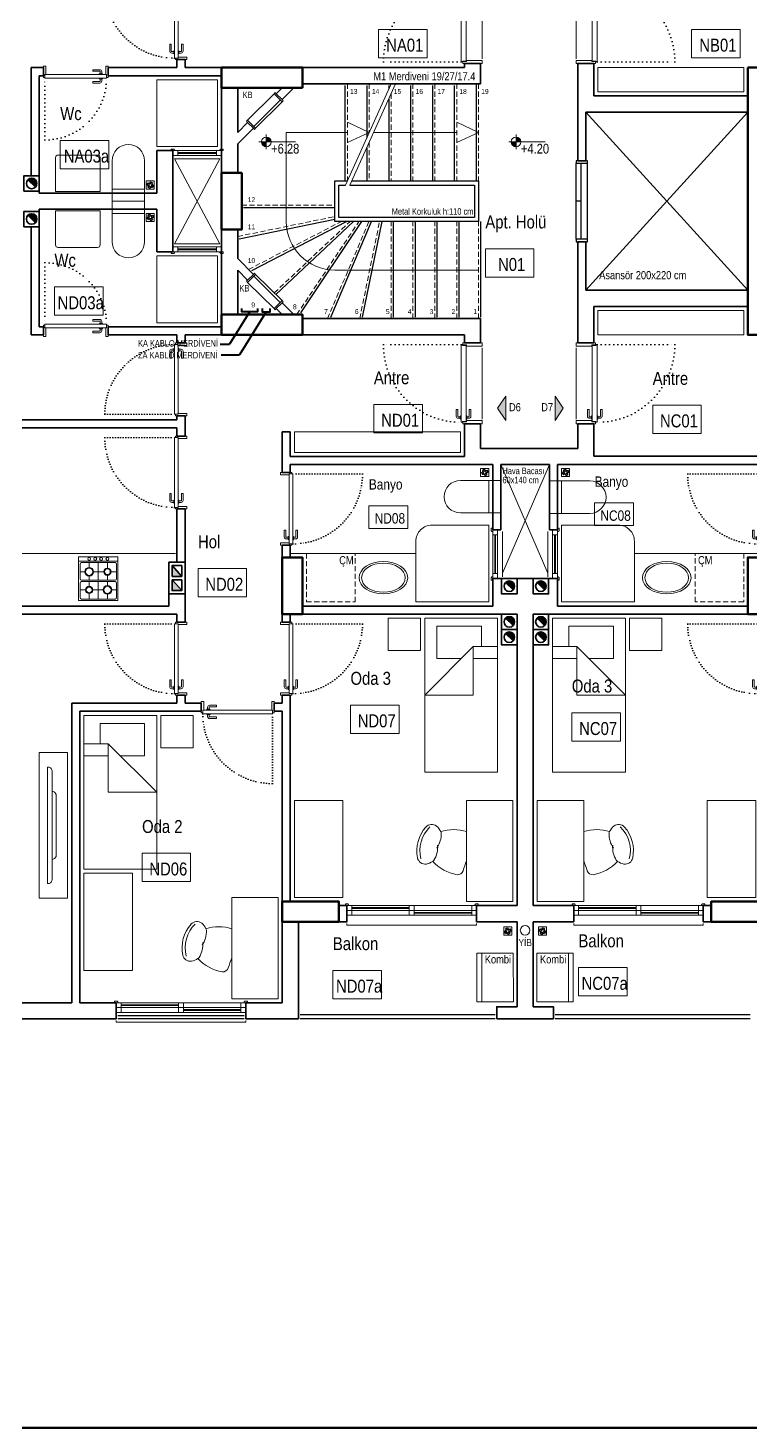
# Model space of a CAD drawing. Header units: millimetres. Extents: x 1852829 to 1882754, y -270850 to -231658.
# Drawn here: x 1861549 to 1862442, y -244493 to -242764 of the extents above; entities that cross this region are included whole.
import ezdxf
from ezdxf.enums import TextEntityAlignment as Align

# ---------------------------------------------------------------- set-up
doc = ezdxf.new("R2010")
doc.units = ezdxf.units.MM
for name, pattern in [('DOT', [0.25, 0, -0.25]), ('izdüşüm arka', [3.175, 0, -3.175]), ('izdüşüm ön', [9.525, 6.35, -3.175])]:
    doc.linetypes.add(name, pattern=pattern)
for name, color, linetype, lineweight in [('a_ba', 6, 'Continuous', 50), ('a_doğrama', 251, 'Continuous', 20), ('a_duvar', 251, 'Continuous', 35), ('a_görünüş', 32, 'Continuous', 25), ('a_görünüş_ince', 8, 'Continuous', 20), ('a_izdüşüm_arka', 251, 'izdüşüm arka', 30), ('a_izdüşüm_ön', 6, 'izdüşüm ön', 9), ('a_not_kot', 251, 'Continuous', 13), ('a_not_mahal', 253, 'Continuous', 5), ('a_not_misc', 144, 'Continuous', 5), ('a_not_text', 7, 'Continuous', 13), ('a_tefriş', 8, 'Continuous', 20), ('a_çerçeve_line', 7, 'Continuous', 50), ('m_yib', 65, 'Continuous', 20), ('Tava Kuvvetli', 2, 'Continuous', 40), ('Tava Zayıf', 3, 'Continuous', 40), ('Yazı', 4, 'Continuous', 40)]:
    doc.layers.add(name, color=color, linetype=linetype, lineweight=lineweight)
doc.layers.add('a_basılmayacak', color=251, linetype='Continuous', lineweight=5, plot=False)
doc.styles.get("Standard").update_dxf_attribs({"font": 'ARIALN.TTF'})

# ---------------------------------------------------------------- blocks, each defined once
blk = doc.blocks.new('sembol_kot')
at = {"layer": 'a_not_kot'}
for points in [[(0, 10), (0, 0), (10, 0, 0.414214)], [(0, 0), (-10, 0, 0.414214), (0, -10)]]:
    blk.add_hatch(color=256, dxfattribs=at).paths.add_polyline_path(points)
for p, q in [((0, 15), (0, -15)), ((-15, 0), (60, 0))]:
    blk.add_line(p, q, dxfattribs=at)
blk.add_circle((0, 0), 10, dxfattribs=at)
blk = doc.blocks.new('kombi')
at = {"layer": 'a_tefriş', "lineweight": 20}
for p, q in [((-4.8, 60), (40.2, 60)), ((-4.7, 0), (-4.8, 60)), ((1.3, 0), (1.2, 60)), ((40.2, 60), (40.3, 0)), ((69.2, 60), (69.2, 0)), ((114.2, 60), (69.2, 60)), ((108.2, 0), (108.2, 60)), ((114.2, 0), (114.2, 60)), ((40.3, 0), (-4.7, 0)), ((69.2, 0), (114.2, 0))]:
    blk.add_line(p, q, dxfattribs=at)
at = {"layer": 'a_not_mahal'}
for p in [(5, 47.3), (73.2, 47.3)]:
    blk.add_text('Kombi', height=10, dxfattribs=at).set_placement(p)
blk = doc.blocks.new('K1')
at = {"layer": 'a_doğrama', "color": 251}
for points in [[(-17.5, -2.5), (-22, -2.5), (-22, 0), (2, 0), (2, -4), (-17.5, -4), (-17.5, -2.5)], [(-27.5, -93.1), (-25, -93.1)], [(-17.5, -97.5), (-22, -97.5), (-22, -100), (2, -100), (2, -96), (-17.5, -96), (-17.5, -97.5)], [(-14.5, -93.1), (-17, -93.1)]]:
    blk.add_lwpolyline(points, dxfattribs=at)
blk.add_lwpolyline([(-18, -14), (-18, -4), (-18, -3), (-22.5, -3), (-22.5, -2.5), (-22.5, -2), (-24, -2), (-24, -2.5), (-24, -12.5), (-24, -88), (-24, -97.5), (-24, -98), (-22.5, -98), (-22.5, -97.5), (-22.5, -97), (-18, -97), (-18, -96), (-18, -86.5)], close=True, dxfattribs=at)
for points in [[(-25, -91.1), (-27.5, -91.1, -0.414214), (-28, -90.6), (-28, -82.1), (-30, -82.1), (-30, -90.6)], [(-17, -91.1), (-14.5, -91.1, 0.414214), (-14, -90.6), (-14, -82.1), (-12, -82.1), (-12, -90.6)], [(-24, -94.1), (-24.5, -94.1, -0.414214), (-25, -93.6), (-25, -90.6, -0.414214), (-24.5, -90.1), (-24, -90.1)], [(-18, -94.1), (-17.5, -94.1, 0.414214), (-17, -93.6), (-17, -90.6, 0.414214), (-17.5, -90.1), (-18, -90.1)]]:
    blk.add_lwpolyline(points, format="xyb", dxfattribs=at)
for centre, start, end in [((-27.5, -90.6), 180, 270), ((-14.5, -90.6), 270, 0)]:
    blk.add_arc(centre, 2.5, start, end, dxfattribs=at)
at = {"layer": 'a_görünüş_ince', "color": 251}
blk.add_line((2, -6), (2, -94), dxfattribs=at)
at = {"layer": 'a_izdüşüm_arka', "color": 251, "linetype": 'DOT', "ltscale": 20}
blk.add_line((-24, -2), (-120, -2), dxfattribs=at)
blk.add_arc((-24, -2), 96, 180, 270, dxfattribs=at)
blk = doc.blocks.new('M1')
at = {"layer": 'a_doğrama', "linetype": 'Continuous'}
for p, q in [((-24, 6), (-30, 6)), ((-30, 0), (-30, 6)), ((-24, 0), (-30, 0)), ((-24, 0), (-24, 6)), ((30, 6), (24, 6)), ((24, 6), (24, 0)), ((30, 0), (30, 6)), ((30, 0), (24, 0))]:
    blk.add_line(p, q, dxfattribs=at)
at = {"layer": 'a_doğrama'}
for p, q in [((24, 3.5), (-24, 3.5)), ((24, 2.5), (-24, 2.5))]:
    blk.add_line(p, q, dxfattribs=at)
for points in [[(-28, -1), (-28, 0), (-32, 0), (-32, -2), (-29, -2)], [(28, -1), (28, 0), (32, 0), (32, -2), (29, -2)]]:
    blk.add_lwpolyline(points, close=True, dxfattribs=at)
at = {"layer": 'a_görünüş_ince'}
for p, q in [((24, 6), (-24, 6)), ((-24, 0), (24, 0))]:
    blk.add_line(p, q, dxfattribs=at)
blk = doc.blocks.new('klozet')
at = {"layer": 'a_tefriş'}
blk.add_line((20, 0), (-20, 0), dxfattribs=at)
for points in [[(-20, 0), (-20, -15), (20, -15), (20, 0)], [(-20, -50), (-20, -15)], [(20, -50), (20, -15)]]:
    blk.add_lwpolyline(points, dxfattribs=at)
blk.add_arc((0, -50), 20, 180, 360, dxfattribs=at)
blk = doc.blocks.new('K2')
at = {"layer": 'a_doğrama', "color": 251, "linetype": 'Continuous'}
for p, q in [((-13, 88.1), (-13, 1.9)), ((-13, 88.1), (-8.5, 88.1)), ((-12, 90), (-12, 88.1)), ((-12, 90), (-10, 90)), ((-8.5, 88.1), (-8.5, 1.9)), ((-13, 1.9), (-8.5, 1.9)), ((-12, 0), (-12, 1.9)), ((-12, 0), (-10, 0))]:
    blk.add_line(p, q, dxfattribs=at)
for points in [[(0, 90), (2, 90), (2, 87), (-8.5, 87)], [(0, 0), (2, 0), (2, 3), (-8.5, 3)]]:
    blk.add_lwpolyline(points, dxfattribs=at)
at = {"layer": 'a_doğrama', "color": 251}
for points in [[(-14, 80.1), (-16.5, 80.1, 0.414214), (-17, 79.6), (-17, 71.1), (-19, 71.1), (-19, 79.6)], [(-13, 83.1), (-13.5, 83.1, 0.414214), (-14, 82.6), (-14, 79.6, 0.414214), (-13.5, 79.1), (-13, 79.1)], [(-8.5, 83.1), (-8, 83.1, -0.414214), (-7.5, 82.6), (-7.5, 79.6, -0.414214), (-8, 79.1), (-8.5, 79.1)], [(-7.5, 80.1), (-5, 80.1, -0.414214), (-4.5, 79.6), (-4.5, 71.1), (-2.5, 71.1), (-2.5, 79.6)]]:
    blk.add_lwpolyline(points, format="xyb", dxfattribs=at)
for points in [[(-16.5, 82.1), (-14, 82.1)], [(-5, 82.1), (-7.5, 82.1)]]:
    blk.add_lwpolyline(points, dxfattribs=at)
for centre, start, end in [((-16.5, 79.6), 90, 180), ((-5, 79.6), 0, 90)]:
    blk.add_arc(centre, 2.5, start, end, dxfattribs=at)
at = {"layer": 'a_izdüşüm_arka', "color": 251}
blk.add_lwpolyline([(-99.2, 1.9), (-13, 1.9)], dxfattribs=at)
blk.add_arc((-13, 1.9), 86.2, 90, 180, dxfattribs=at)
blk = doc.blocks.new('160p')
at = {"layer": 'a_doğrama', "color": 251}
for points in [[(-6, -6), (-6, 0), (-12, 0), (-12, -6)], [(0, -6), (0, 0), (-6, 0), (-6, -6)], [(-6, -83), (-6, -77), (-12, -77), (-12, -83)], [(0, -83), (0, -77), (-6, -77), (-6, -83)], [(-6, -160), (-6, -154), (-12, -154), (-12, -160)], [(0, -160), (0, -154), (-6, -154), (-6, -160)]]:
    blk.add_lwpolyline(points, close=True, dxfattribs=at)
for points in [[(2, -1), (2, 2), (0, 2), (0, -2), (1, -2), (2, -1)], [(-9.5, -6), (-9.5, -77)], [(-8.5, -6), (-8.5, -77)], [(-3.5, -83), (-3.5, -154)], [(-2.5, -83), (-2.5, -154)], [(2, -159), (2, -162), (0, -162), (0, -158), (1, -158), (2, -159)]]:
    blk.add_lwpolyline(points, dxfattribs=at)
at = {"layer": 'a_görünüş_ince', "color": 251}
for points in [[(-22, -160), (-24, -160), (-24, 0), (-22, 0)], [(-12, -77), (-12, -6)], [(-6, -77), (-6, -6)], [(-6, -77), (-6, -6)], [(0, -77), (0, -6)], [(-12, -154), (-12, -83)], [(-6, -154), (-6, -83)], [(-6, -154), (-6, -83)], [(0, -154), (0, -83)]]:
    blk.add_lwpolyline(points, dxfattribs=at)
blk = doc.blocks.new('merdiven_c_blok')
at = {"layer": 'a_görünüş', "color": 253}
for p, q in [((2, 0), (7.5, 0)), ((-157.5, -2), (-157.5, -120)), ((-130.5, -2), (-130.5, -66.7)), ((-103.5, -2), (-103.5, -6.7)), ((-76.5, -2), (-76.5, -120)), ((-49.5, -2), (-49.5, -120)), ((-22.5, -2), (-22.5, -120)), ((4.5, 0), (4.5, -120)), ((-103.5, -18.9), (-103.5, -120)), ((-130.5, -78.9), (-130.5, -120)), ((-170, -170), (-170, -120)), ((-170, -120), (-154.5, -120)), ((-149, -120), (7.5, -120)), ((-165, -165), (-165, -125)), ((-165, -125), (-156.7, -125)), ((-151.3, -125), (2.5, -125)), ((-283, -152.7), (-170, -152.7)), ((-288, -191.3), (-170, -167)), ((-272.5, -230.5), (-155.4, -170)), ((-242.7, -260.4), (-146.9, -170)), ((-212, -283), (-136.6, -170)), ((-174.8, -288), (-124.7, -170)), ((7.5, -170), (-170, -170)), ((2.5, -165), (-165, -165)), ((-135.8, -288), (-111.6, -170)), ((-97.5, -288), (-97.5, -170)), ((-70.5, -288), (-70.5, -170)), ((-43.5, -288), (-43.5, -170)), ((-16.5, -288), (-16.5, -170)), ((10.5, -288), (10.5, -170))]:
    blk.add_line(p, q, dxfattribs=at)
for points in [[(7.5, -120), (7.5, -170)], [(2.5, -125), (2.5, -165)]]:
    blk.add_lwpolyline(points, dxfattribs=at)
at = {"layer": 'a_izdüşüm_ön', "color": 253}
for p, q in [((-154.5, 0), (-154.5, -120)), ((-127.5, 0), (-127.5, -60)), ((-100.5, -12.2), (-100.5, -120)), ((-73.5, 0), (-73.5, -120)), ((-46.5, 0), (-46.5, -120)), ((-19.5, 0), (-19.5, -120)), ((7.5, 0), (7.5, -120)), ((-127.5, -72.2), (-127.5, -120)), ((-285, -149.7), (-170, -149.7)), ((-290, -188.6), (-170, -163.9)), ((-276.6, -229.3), (-161.9, -170)), ((-244.8, -258.2), (-151.2, -170)), ((-217, -285), (-140.2, -170)), ((-179, -290), (-127.9, -170)), ((-139.3, -290), (-114.7, -170)), ((-100.5, -290), (-100.5, -170)), ((-73.5, -290), (-73.5, -170)), ((-46.5, -290), (-46.5, -170)), ((-19.5, -290), (-19.5, -170)), ((7.5, -290), (7.5, -170))]:
    blk.add_line(p, q, dxfattribs=at)
at = {"layer": 'a_not_misc', "color": 253}
for p, q in [((-230, -60), (-154.5, -60)), ((-230, -170), (-230, -60)), ((-122, -60), (-19.5, -60)), ((7.5, -230), (-170, -230))]:
    blk.add_line(p, q, dxfattribs=at)
for points in [[(-100.5, 0), (-156.7, -125)], [(-95, 0), (-151.3, -125)], [(-127.5, -60), (-154.5, -47.5)], [(7.5, -60), (-19.5, -47.5)], [(-127.5, -60), (-154.5, -72.5)], [(7.5, -60), (-19.5, -72.5)]]:
    blk.add_lwpolyline(points, dxfattribs=at)
blk.add_arc((-170, -170), 60, 180, 270, dxfattribs=at)
at = {"layer": 'a_not_text', "color": 253}
for s, p in [('13', (-151.2, -12.4)), ('14', (-124.2, -12.4)), ('15', (-97.2, -12.4)), ('16', (-70.2, -12.4)), ('17', (-43.2, -12.4)), ('18', (-16.2, -12.4)), ('19', (10.8, -12.4)), ('12', (-277.5, -146)), ('11', (-277.5, -179.6)), ('10', (-277.5, -221.3)), ('9', (-273.1, -276.1)), ('8', (-221.7, -278.5)), ('7', (-183.2, -284.2)), ('6', (-145.3, -284.2)), ('5', (-106.9, -284.3)), ('4', (-79.9, -284.3)), ('3', (-52.9, -284.3)), ('2', (-25.9, -284.3)), ('1', (1.1, -284.3))]:
    blk.add_text(s, height=6, dxfattribs=at).set_placement(p)
blk = doc.blocks.new('baca_şönt')
at = {"layer": 'a_duvar'}
h = blk.add_hatch(color=256, dxfattribs=at)
h.dxf.hatch_style = 1
h.paths.add_polyline_path([(21.5, -5), (21.5, -17), (35, -17)])
h.paths.add_polyline_path([(4, -5), (4, -17), (17.5, -17)])
for p, q in [((4, -5), (17.5, -17)), ((17.5, -5), (17.5, -17)), ((21.5, -5), (21.5, -17)), ((21.5, -5), (35, -17))]:
    blk.add_line(p, q, dxfattribs=at)
blk.add_lwpolyline([(0, -21), (39, -21), (39, -1), (0, -1)], close=True, dxfattribs=at)
for points in [[(17.5, -5), (4, -5), (4, -17), (17.5, -17)], [(21.5, -17), (35, -17), (35, -5), (21.5, -5)]]:
    blk.add_lwpolyline(points, dxfattribs=at)
blk = doc.blocks.new('baca_müstakil')
at = {"layer": 'a_duvar'}
h = blk.add_hatch(color=256, dxfattribs=at)
h.dxf.hatch_style = 1
h.paths.add_polyline_path([(4.9, -4.9, 0.198912), (3, -9.5, 0.668179), (14.1, -14.1)])
blk.add_line((4.9, -4.9), (14.1, -14.1), dxfattribs=at)
blk.add_lwpolyline([(0, -19), (19, -19), (19, 0), (0, 0)], close=True, dxfattribs=at)
blk.add_circle((9.5, -9.5), 6.5, dxfattribs=at)
blk = doc.blocks.new('A$C2A0A03CE')
at = {"layer": 'a_tefriş'}
for p, q in [((-54, -24.3), (-54, 24.3)), ((-54, 24.3), (0, 24.3)), ((-48.6, 24.3), (-48.6, -24.3)), ((-46.8, 20.7), (-46.8, -20.7)), ((-27, 22.5), (-45, 22.5)), ((-35.6, 22.5), (-35.6, 15.7)), ((-25.2, -20.7), (-25.2, 20.7)), ((-23.4, -20.7), (-23.4, 20.7)), ((-21.6, 22.5), (-3.6, 22.5)), ((-13.1, 22.5), (-13.1, 14.8)), ((-1.8, 20.7), (-1.8, -20.7)), ((0, -24.3), (0, 24.3)), ((-40, 11.2), (-46.8, 11.2)), ((-25.2, 0), (-46.8, 0)), ((-35.6, 6.8), (-35.6, -7.7)), ((-25.2, 11.2), (-31, 11.2)), ((-16.6, 11.2), (-23.4, 11.2)), ((-1.8, 0), (-23.4, 0)), ((-13.1, 7.7), (-13.1, -6.8)), ((-1.8, 11.2), (-9.4, 11.2)), ((-39.1, -11.3), (-46.8, -11.3)), ((-35.6, -14.9), (-35.6, -22.5)), ((-25.2, -11.3), (-31.9, -11.3)), ((-17.5, -11.3), (-23.4, -11.3)), ((-13.1, -15.7), (-13.1, -22.5)), ((-1.8, -11.3), (-8.5, -11.3)), ((-54, -24.3), (0, -24.3)), ((-45, -22.5), (-27, -22.5)), ((-3.6, -22.5), (-21.6, -22.5))]:
    blk.add_line(p, q, dxfattribs=at)
for centre, radius in [((-51.4, 11.2), 1.8), ((-51.4, 3.7), 1.8), ((-35.6, 11.2), 5.4), ((-35.6, 11.2), 4.5), ((-13.1, 11.2), 4.5), ((-13.1, 11.2), 3.6), ((-51.4, -3.5), 1.8), ((-51.4, -11.3), 1.8), ((-35.6, -11.3), 4.5), ((-35.6, -11.3), 3.6), ((-13.1, -11.3), 5.4), ((-13.1, -11.3), 4.5)]:
    blk.add_circle(centre, radius, dxfattribs=at)
for centre, start, end in [((-45, 20.7), 90, 180), ((-27, 20.7), 0, 90), ((-21.6, 20.7), 90, 180), ((-3.6, 20.7), 0, 90), ((-45, -20.7), 180, 270), ((-27, -20.7), 270, 0), ((-21.6, -20.7), 180, 270), ((-3.6, -20.7), 270, 0)]:
    blk.add_arc(centre, 1.8, start, end, dxfattribs=at)
blk = doc.blocks.new('tefirş_tv')
at = {"layer": 'a_tefriş'}
for points in [[(35, 10), (35, 10, 0.414214), (30, 15), (-30, 15, 0.414214), (-35, 10), (-35, 10)], [(60, 4), (60, 5, 0.414214), (55, 10), (-55, 10, 0.414214), (-60, 5), (-60, 4)]]:
    blk.add_lwpolyline(points, format="xyb", close=True, dxfattribs=at)
blk = doc.blocks.new('tefriş_yatak tek')
at = {"layer": 'a_tefriş'}
for points in [[(0, -0.45), (-1.9, -0.45), (-1.9, 0.45), (0, 0.45)], [(-1.9, -0.5), (-1.5, -0.5), (-1.5, -0.9), (-1.9, -0.9)]]:
    blk.add_lwpolyline(points, close=True, dxfattribs=at)
for points in [[(-1.55, 0.45), (-1.55, 0.15), (-0.95, -0.45), (-0.95, 0.15), (-1.55, 0.15)], [(-1.4, 0.45), (-1.4, 0.15)], [(-1.4, 0), (-1.4, -0.3), (-1.8, -0.3), (-1.8, 0.25), (-1.55, 0.25)]]:
    blk.add_lwpolyline(points, dxfattribs=at)
blk = doc.blocks.new('tefriş_sandalye')
at = {"layer": 'a_tefriş'}
blk.add_line((0, -18), (0, 18), dxfattribs=at)
at = {"layer": 'a_tefriş', "extrusion": (0, 0, -1)}
for centre, major_axis, start_param, end_param in [((16, -34.3), (38.7, 38.7), 5.200723, 5.79406), ((48.7, 10.5), (13, -13), 2.664537, 2.7784), ((48.7, 10.5), (13, -13), 2.664537, 2.7784), ((48.7, 10.5), (13, -13), 2.7784, 3.245118), ((43.2, 17.3), (6.76, 6.76), 4.815914, 6.34704), ((16.9, -5.5), (28.8, 28.8), 6.26556, 7.321949), ((16.9, -5.5), (28.8, 28.8), 6.26556, 7.321949), ((17, -5.7), (31.4, -31.4), -1.506941, -0.587454), ((62.1, 15.1), (21.8, -21.8), 1.757107, 2.385975), ((62.1, 15.1), (21.8, -21.8), 1.757107, 2.385975), ((66.5, -1.2), (21.8, -21.8), 1.802816, 2.431683), ((66.5, -1.2), (21.8, -21.8), 1.802816, 2.431683), ((51.2, -12.6), (6.76, -6.76), -0.587454, 0.943672), ((-154, -79.7), (117.3, -117.3), -1.166716, -1.087708), ((11.1, -28.2), (4.99, -4.99), 0.687369, 2.053884), ((1.8, 18.5), (38.7, -38.7), -0.034473, 0.601946), ((52.6, -3.9), (13, -13), 1.410391, 1.524253), ((52.6, -3.9), (13, -13), 1.410391, 1.524253), ((52.6, -3.9), (13, 13), 2.514469, 2.981187)]:
    blk.add_ellipse(centre, major_axis=major_axis, ratio=1, start_param=start_param, end_param=end_param, dxfattribs=at)
blk = doc.blocks.new('k_80')
at = {"layer": 'a_doğrama', "color": 251, "linetype": 'Continuous'}
for p, q in [((-80, 2), (-78.1, 2)), ((-80, 2), (-80, 0)), ((-78.1, 3), (-1.9, 3)), ((-78.1, 3), (-78.1, -1.5)), ((-1.9, 3), (-1.9, -1.5)), ((0, 2), (-1.9, 2)), ((0, 2), (0, 0)), ((-78.1, -1.5), (-1.9, -1.5))]:
    blk.add_line(p, q, dxfattribs=at)
at = {"layer": 'a_doğrama', "color": 251}
for points in [[(-73.1, 3), (-73.1, 3.5, -0.414214), (-72.6, 4), (-69.6, 4, -0.414214), (-69.1, 3.5), (-69.1, 3)], [(-70.1, 4), (-70.1, 6.5, -0.414214), (-69.6, 7), (-61.1, 7), (-61.1, 9), (-69.6, 9)], [(-73.1, -1.5), (-73.1, -2, 0.414214), (-72.6, -2.5), (-69.6, -2.5, 0.414214), (-69.1, -2), (-69.1, -1.5)], [(-70.1, -2.5), (-70.1, -5, 0.414214), (-69.6, -5.5), (-61.1, -5.5), (-61.1, -7.5), (-69.6, -7.5)]]:
    blk.add_lwpolyline(points, format="xyb", dxfattribs=at)
for points in [[(-72.1, 6.5), (-72.1, 4)], [(-72.1, -5), (-72.1, -2.5)]]:
    blk.add_lwpolyline(points, dxfattribs=at)
at = {"layer": 'a_doğrama', "color": 251, "linetype": 'Continuous'}
for points in [[(-80, -10), (-80, -12), (-77, -12), (-77, -1.5)], [(0, -10), (0, -12), (-3, -12), (-3, -1.5)]]:
    blk.add_lwpolyline(points, dxfattribs=at)
at = {"layer": 'a_doğrama', "color": 251}
for centre, start, end in [((-69.6, 6.5), 90, 180), ((-69.6, -5), 180, 270)]:
    blk.add_arc(centre, 2.5, start, end, dxfattribs=at)
at = {"layer": 'a_izdüşüm_arka', "color": 251, "linetype": 'DOT', "ltscale": 20}
blk.add_line((-1.9, 79.2), (-1.9, 3), dxfattribs=at)
blk.add_arc((-1.9, 3), 76.2, 90, 180, dxfattribs=at)
blk = doc.blocks.new('tefriş_süzgeç')
at = {"layer": 'a_tefriş'}
for p, q in [((5, 0), (-5, 0)), ((-5, 0), (-5, -10)), ((5, -10), (5, 0)), ((-5, -10), (5, -10)), ((-3.6, -5.1), (-4.1, -5.1)), ((-2.6, -5.1), (-3.1, -5.1)), ((-2.5, -2.5), (-2.9, -2.2)), ((-2.6, -7.6), (-2.9, -7.9)), ((-2, -3.3), (-2.3, -3)), ((-1.9, -6.9), (-2.2, -7.2)), ((-1.6, -5.1), (-2.1, -5.1)), ((-1.2, -3.9), (-1.5, -3.6)), ((-1.2, -6.2), (-1.5, -6.5)), ((-0.2, -2.5), (-0.2, -2)), ((-0.1, -1.5), (-0.1, -1)), ((-0.1, -3), (-0.1, -3.5)), ((-0.1, -6.6), (-0.1, -7.1)), ((-0.1, -7.6), (-0.1, -8.1)), ((-0.1, -8.6), (-0.1, -9.1)), ((1, -4), (1.4, -3.6)), ((1.1, -6.2), (1.4, -6.5)), ((1.5, -5.1), (2, -5.1)), ((1.7, -3.3), (2.1, -2.9)), ((1.8, -6.9), (2.1, -7.2)), ((2.5, -2.5), (2.8, -2.2)), ((2.5, -5.1), (3, -5.1)), ((2.5, -7.5), (2.8, -7.9)), ((3.5, -5.1), (4, -5.1))]:
    blk.add_line(p, q, dxfattribs=at)
for centre, radius, start, end in [((-0.1, -5.1), 4.06, 134.2896, 180), ((-0.1, -5.1), 3.56, 134.2896, 180), ((-0.1, -5.1), 3.06, 180, 225), ((-0.1, -5.1), 4.06, 225, 270), ((-0.1, -5.1), 2.56, 180, 225), ((-0.1, -5.1), 3.56, 225, 270), ((-0.4, -4.4), 2.4, 84.5943, 143.2016), ((-0.1, -5.1), 2.06, 134.2896, 180), ((-0.1, -5), 2.44, 90.343, 138.1212), ((-0.1, -5.1), 1.56, 134.2896, 180), ((-0.1, -5.1), 2.06, 225, 270), ((-0.1, -5.1), 1.56, 225, 270), ((-0.1, -5.1), 4.06, 45, 90), ((-0.1, -5.1), 3.56, 45, 90), ((-0.1, -5.1), 2.06, 45, 90), ((-0.1, -5.1), 1.56, 45, 90), ((-0.1, -5.1), 2.56, 270, 315.7104), ((-0.1, -5.1), 3.06, 270, 315.7104), ((-0.1, -5.1), 1.56, 314.2896, 360), ((-0.1, -5.1), 2.06, 314.2896, 360), ((-0.1, -5.1), 2.56, 360, 45), ((-0.1, -5.1), 3.06, 360, 45), ((-0.1, -5.1), 3.56, 314.2896, 360), ((-0.1, -5.1), 4.06, 314.2896, 360)]:
    blk.add_arc(centre, radius, start, end, dxfattribs=at)

msp = doc.modelspace()

# ---------------------------------------------------------------- hatches: boundary and pattern name
at = {"layer": 'a_not_misc'}
h = msp.add_hatch(color=256, dxfattribs=at)
h.dxf.hatch_style = 1
h.paths.add_polyline_path([(1862138.7, -243218.9), (1862128.7, -243233.9), (1862138.7, -243248.9)])
h = msp.add_hatch(color=256, dxfattribs=at)
h.dxf.hatch_style = 1
h.paths.add_polyline_path([(1862199.7, -243218.9), (1862209.7, -243233.9), (1862199.7, -243248.9)])

# ---------------------------------------------------------------- linework, layer by layer
msp.add_lwpolyline([(1862227.7, -242928.2), (1862227.7, -242928.2)])
at = {"layer": 'a_ba', "color": 253}
for points in [[(1861887.7, -242838.2), (1861887.7, -242813.2), (1861787.7, -242813.2), (1861787.7, -242838.2)], [(1862437.7, -242813.2), (1862462.7, -242813.2), (1862462.7, -243143.2), (1862437.7, -243143.2), (1862437.7, -243118.2), (1862437.7, -243118.2), (1862437.7, -242838.2), (1862437.7, -242838.2)], [(1861787.7, -243013.2), (1861812.7, -243013.2), (1861812.7, -242943.2), (1861787.7, -242943.2)], [(1861887.7, -243143.2), (1861887.7, -243118.2), (1861787.7, -243118.2), (1861787.7, -243143.2)], [(1861862.7, -243488.2), (1861887.7, -243488.2), (1861887.7, -243418.2), (1861862.7, -243418.2)], [(1862437.7, -243488.2), (1862462.7, -243488.2), (1862462.7, -243418.2), (1862437.7, -243418.2)], [(1861862.7, -243843.2), (1861862.7, -243868.2), (1861932.7, -243868.2), (1861932.7, -243843.2)], [(1862462.7, -243868.2), (1862462.7, -243843.2), (1862392.7, -243843.2), (1862392.7, -243868.2)]]:
    msp.add_lwpolyline(points, close=True, dxfattribs=at)
at = {"layer": 'a_basılmayacak'}
for points in [[(1861782.7, -242910.7), (1861707.7, -242910.7), (1861707.7, -242828.2), (1861782.7, -242828.2)], [(1861782.7, -243128.2), (1861707.7, -243128.2), (1861707.7, -243045.7), (1861782.7, -243045.7)]]:
    msp.add_lwpolyline(points, close=True, dxfattribs=at)
at = {"layer": 'a_doğrama'}
for p, q in [((1861818.6, -242879.5), (1861820, -242880.9)), ((1861818.6, -243077), (1861820, -243075.6))]:
    msp.add_line(p, q, dxfattribs=at)
for points in [[(1861852.6, -242845.6), (1861854, -242844.1)], [(1861852.6, -242845.6), (1861862.5, -242855.5)], [(1861855.4, -242845.6), (1861854, -242844.1)], [(1861860.3, -242853.3), (1861827.8, -242885.9)], [(1861862.5, -242855.5), (1861829.9, -242888)], [(1861862.5, -242852.6), (1861863.9, -242854)], [(1861863.9, -242854), (1861862.5, -242855.5)], [(1861818.6, -242879.5), (1861820, -242878.1)], [(1861820, -242878.1), (1861829.9, -242888)], [(1861827.1, -242888), (1861828.5, -242889.4)], [(1861829.9, -242888), (1861828.5, -242889.4)], [(1861820, -243078.4), (1861829.9, -243068.5)], [(1861827.1, -243068.5), (1861828.5, -243067.1), (1861829.9, -243068.5)], [(1861860.3, -243103.1), (1861827.8, -243070.6)], [(1861862.5, -243101), (1861829.9, -243068.5)], [(1861818.6, -243077), (1861820, -243078.4)], [(1861852.6, -243110.9), (1861862.5, -243101)], [(1861863.9, -243102.4), (1861862.5, -243101)], [(1861862.5, -243103.8), (1861863.9, -243102.4)], [(1861852.6, -243110.9), (1861854, -243112.3)], [(1861855.4, -243110.9), (1861854, -243112.3)]]:
    msp.add_lwpolyline(points, dxfattribs=at)
at = {"layer": 'a_duvar'}
for p, q in [((1861567.7, -242813.2), (1861552.7, -242813.2)), ((1861732.7, -242813.2), (1861647.7, -242813.2)), ((1861732.7, -242813.2), (1861732.7, -242803.2)), ((1861742.7, -242803.2), (1861742.7, -242813.2)), ((1862087.7, -242813.2), (1861742.7, -242813.2)), ((1862087.7, -242808.2), (1862087.7, -242813.2)), ((1862107.7, -242808.2), (1862087.7, -242808.2)), ((1862087.7, -242808.2), (1862087.7, -242813.2)), ((1862107.7, -242833.2), (1862107.7, -242808.2)), ((1862107.7, -242833.2), (1862107.7, -242808.2)), ((1862247.7, -242808.2), (1862227.7, -242808.2)), ((1862227.7, -242808.2), (1862227.7, -242928.2)), ((1862247.7, -242848.2), (1862247.7, -242808.2)), ((1862247.7, -242848.2), (1862247.7, -242808.2)), ((1861562.7, -242823.2), (1861567.7, -242823.2)), ((1861562.7, -242968.2), (1861562.7, -242823.2)), ((1861647.7, -242823.2), (1861787.7, -242823.2)), ((1861787.7, -242943.2), (1861787.7, -242823.2)), ((1861887.7, -242833.2), (1862107.7, -242833.2)), ((1861807.7, -242893.2), (1861807.7, -242838.2)), ((1862437.7, -242848.2), (1862247.7, -242848.2)), ((1862237.7, -242928.2), (1862237.7, -242868.2)), ((1862437.7, -242868.2), (1862237.7, -242868.2)), ((1862437.7, -242868.2), (1862437.7, -243088.2)), ((1861727.7, -242915.7), (1861707.7, -242915.7)), ((1861707.7, -242915.7), (1861707.7, -242968.2)), ((1861727.7, -243040.7), (1861727.7, -242915.7)), ((1861807.7, -242943.2), (1861807.7, -242907.4)), ((1861707.7, -242968.2), (1861562.7, -242968.2)), ((1861562.7, -242988.2), (1861707.7, -242988.2)), ((1861707.7, -242988.2), (1861707.7, -243040.7)), ((1861787.7, -243133.2), (1861787.7, -243013.2)), ((1861807.7, -243049.1), (1861807.7, -243013.2)), ((1861707.7, -243040.7), (1861727.7, -243040.7)), ((1862227.7, -243028.2), (1862227.7, -243088.2)), ((1862237.7, -243088.2), (1862237.7, -243028.2)), ((1861807.7, -243118.2), (1861807.7, -243063.2)), ((1862227.7, -243088.2), (1862227.7, -243153.2)), ((1862437.7, -243088.2), (1862237.7, -243088.2)), ((1862247.7, -243108.2), (1862437.7, -243108.2)), ((1862247.7, -243153.2), (1862247.7, -243108.2)), ((1862107.7, -243123.2), (1861887.7, -243123.2)), ((1862107.7, -243153.2), (1862107.7, -243123.2)), ((1862107.7, -243153.2), (1862107.7, -243123.2)), ((1861552.7, -243143.2), (1861567.7, -243143.2)), ((1861567.7, -243133.2), (1861562.7, -243133.2)), ((1861787.7, -243133.2), (1861647.7, -243133.2)), ((1861647.7, -243143.2), (1861732.7, -243143.2)), ((1861732.7, -243143.2), (1861732.7, -243153.2)), ((1861742.7, -243143.2), (1862087.7, -243143.2)), ((1861742.7, -243143.2), (1861742.7, -243153.2)), ((1862087.7, -243143.2), (1862087.7, -243153.2)), ((1862087.7, -243143.2), (1862087.7, -243153.2)), ((1862087.7, -243153.2), (1862107.7, -243153.2)), ((1862227.7, -243153.2), (1862247.7, -243153.2)), ((1862247.7, -243153.2), (1862227.7, -243153.2)), ((1861732.7, -243248.2), (1861142.7, -243248.2)), ((1861732.7, -243243.2), (1861732.7, -243248.2)), ((1861742.7, -243243.2), (1861742.7, -243268.2)), ((1861142.7, -243258.2), (1861732.7, -243258.2)), ((1861732.7, -243258.2), (1861732.7, -243268.2)), ((1861862.7, -243263.2), (1861862.7, -243313.2)), ((1861862.7, -243263.2), (1861872.7, -243263.2)), ((1861872.7, -243293.5), (1861872.7, -243263.2)), ((1862107.7, -243253.2), (1862087.7, -243253.2)), ((1862087.7, -243253.2), (1862107.7, -243253.2)), ((1862087.7, -243253.2), (1862087.7, -243293.5)), ((1862107.7, -243283.5), (1862107.7, -243253.2)), ((1862107.7, -243283.5), (1862107.7, -243253.2)), ((1862227.7, -243253.2), (1862227.7, -243283.5)), ((1862247.7, -243253.2), (1862227.7, -243253.2)), ((1862247.7, -243253.2), (1862227.7, -243253.2)), ((1862247.7, -243293.2), (1862247.7, -243253.2)), ((1862247.7, -243253.2), (1862247.7, -243293.2)), ((1861872.7, -243293.5), (1862087.7, -243293.5)), ((1862227.7, -243283.5), (1862107.7, -243283.5)), ((1862462.7, -243293.2), (1862247.7, -243293.2)), ((1861872.7, -243313.2), (1861872.7, -243303.2)), ((1861872.7, -243303.2), (1862122.7, -243303.2)), ((1862122.7, -243303.2), (1862122.7, -243384.2)), ((1862132.7, -243303.2), (1862192.7, -243303.2)), ((1862132.7, -243384.2), (1862132.7, -243303.2)), ((1862192.7, -243303.2), (1862192.7, -243384.2)), ((1862202.7, -243303.2), (1862452.7, -243303.2)), ((1862202.7, -243384.2), (1862202.7, -243303.2)), ((1861732.7, -243358.2), (1861732.7, -243424.2)), ((1861742.7, -243358.2), (1861742.7, -243498.2)), ((1861862.7, -243403.2), (1861862.7, -243498.2)), ((1861872.7, -243418.2), (1861872.7, -243403.2)), ((1861142.7, -243488.2), (1861732.7, -243488.2)), ((1861722.7, -243478.2), (1861192.7, -243478.2)), ((1861732.7, -243488.2), (1861732.7, -243498.2)), ((1861872.7, -243488.2), (1862152.7, -243488.2)), ((1861872.7, -243498.2), (1861872.7, -243488.2)), ((1861887.7, -243478.2), (1862122.7, -243478.2)), ((1862152.7, -243488.2), (1862152.7, -243848.2)), ((1862172.7, -243848.2), (1862172.7, -243488.2)), ((1862172.7, -243488.2), (1862452.7, -243488.2)), ((1862202.7, -243478.2), (1862437.7, -243478.2)), ((1861732.7, -243588.2), (1861732.7, -243598.2)), ((1861742.7, -243588.2), (1861742.7, -243598.2)), ((1861862.7, -243588.2), (1861862.7, -243598.2)), ((1861872.7, -243843.2), (1861872.7, -243588.2)), ((1861732.7, -243598.2), (1861602.7, -243598.2)), ((1861602.7, -243598.2), (1861602.7, -243968.2)), ((1861612.7, -243608.2), (1861762.7, -243608.2)), ((1861612.7, -243968.2), (1861612.7, -243608.2)), ((1861762.7, -243598.2), (1861742.7, -243598.2)), ((1861862.7, -243598.2), (1861852.7, -243598.2)), ((1861852.7, -243608.2), (1861862.7, -243608.2)), ((1861862.7, -243608.2), (1861862.7, -243968.2)), ((1862152.7, -243848.2), (1862102.7, -243848.2)), ((1862222.7, -243848.2), (1862172.7, -243848.2)), ((1861882.7, -243988.2), (1861882.7, -243868.2)), ((1861882.7, -243868.2), (1861932.7, -243868.2)), ((1862102.7, -243868.2), (1862152.7, -243868.2)), ((1862152.7, -243868.2), (1862152.7, -243973.2)), ((1862172.7, -243973.2), (1862172.7, -243868.2)), ((1862172.7, -243868.2), (1862222.7, -243868.2)), ((1861602.7, -243968.2), (1861452.7, -243968.2)), ((1861657.7, -243968.2), (1861612.7, -243968.2)), ((1861862.7, -243968.2), (1861817.7, -243968.2)), ((1861452.7, -243988.2), (1861657.7, -243988.2)), ((1861817.7, -243988.2), (1861882.7, -243988.2)), ((1862197.7, -243988.2), (1862127.7, -243988.2))]:
    msp.add_line(p, q, dxfattribs=at)
for points in [[(1861552.7, -242813.2), (1861552.7, -242946.7)], [(1861567.7, -242813.2), (1861567.7, -242823.2)], [(1861647.7, -242813.2), (1861647.7, -242823.2)], [(1861732.7, -242803.2), (1861742.7, -242803.2)], [(1861862.7, -242838.2), (1861855.4, -242845.6)], [(1861855.4, -242845.6), (1861862.5, -242852.6)], [(1861876.9, -242838.2), (1861862.5, -242852.6)], [(1861820, -242880.9), (1861807.7, -242893.2)], [(1861820, -242880.9), (1861827.1, -242888)], [(1861827.1, -242888), (1861807.7, -242907.4)], [(1862237.7, -242928.2), (1862227.7, -242928.2)], [(1861562.7, -243133.2), (1861562.7, -242988.2)], [(1861552.7, -243009.7), (1861552.7, -243143.2)], [(1862237.7, -243028.2), (1862227.7, -243028.2)], [(1861827.1, -243068.5), (1861807.7, -243049.1)], [(1861820, -243075.6), (1861807.7, -243063.2)], [(1861820, -243075.6), (1861827.1, -243068.5)], [(1861855.4, -243110.9), (1861862.5, -243103.8)], [(1861876.9, -243118.2), (1861862.5, -243103.8)], [(1861862.7, -243118.2), (1861855.4, -243110.9)], [(1861567.7, -243133.2), (1861567.7, -243143.2)], [(1861647.7, -243133.2), (1861647.7, -243143.2)], [(1861732.7, -243153.2), (1861742.7, -243153.2)], [(1861732.7, -243243.2), (1861742.7, -243243.2)], [(1861732.7, -243268.2), (1861742.7, -243268.2)], [(1861872.7, -243313.2), (1861862.7, -243313.2)], [(1861732.7, -243358.2), (1861742.7, -243358.2)], [(1862122.7, -243384.2), (1862132.7, -243384.2)], [(1862202.7, -243384.2), (1862192.7, -243384.2)], [(1861862.7, -243403.2), (1861872.7, -243403.2)], [(1862122.7, -243444.2), (1862122.7, -243478.2)], [(1862202.7, -243444.2), (1862122.7, -243444.2)], [(1862202.7, -243444.2), (1862202.7, -243478.2)], [(1861722.7, -243463.2), (1861722.7, -243478.2)], [(1861732.7, -243498.2), (1861742.7, -243498.2)], [(1861862.7, -243498.2), (1861872.7, -243498.2)], [(1861732.7, -243588.2), (1861742.7, -243588.2)], [(1861862.7, -243588.2), (1861872.7, -243588.2)], [(1861762.7, -243598.2), (1861762.7, -243608.2)], [(1861852.7, -243598.2), (1861852.7, -243608.2)], [(1861932.7, -243868.2), (1861942.7, -243868.2), (1861942.7, -243848.2), (1861932.7, -243848.2)], [(1862102.7, -243868.2), (1862102.7, -243848.2)], [(1862222.7, -243868.2), (1862222.7, -243848.2)], [(1862392.7, -243868.2), (1862382.7, -243868.2), (1862382.7, -243848.2), (1862392.7, -243848.2)], [(1861657.7, -243968.2), (1861657.7, -243988.2)], [(1861817.7, -243968.2), (1861817.7, -243988.2)], [(1862127.7, -243988.2), (1862127.7, -243973.2), (1862152.7, -243973.2)], [(1862197.7, -243988.2), (1862197.7, -243973.2), (1862172.7, -243973.2)]]:
    msp.add_lwpolyline(points, dxfattribs=at)
at = {"layer": 'a_görünüş', "color": 251}
for points in [[(1862239.7, -242928.2), (1862225.7, -242928.2), (1862225.7, -242931.2), (1862239.7, -242931.2)], [(1862239.7, -243025.2), (1862225.7, -243025.2), (1862225.7, -243028.2), (1862239.7, -243028.2)]]:
    msp.add_lwpolyline(points, close=True, dxfattribs=at)
for points in [[(1862225.7, -243025.2), (1862225.7, -242931.2)], [(1862231.7, -242931.2), (1862231.7, -243025.2)], [(1862239.7, -243025.2), (1862239.7, -242931.2)], [(1862231.7, -242978.2), (1862225.7, -242978.2)], [(1861815.7, -243984.2), (1861659.7, -243984.2)], [(1861815.7, -243988.2), (1861659.7, -243988.2)], [(1862125.7, -243983.2), (1861884.7, -243983.2)], [(1862125.7, -243988.2), (1861884.7, -243988.2)], [(1862440.7, -243983.2), (1862199.7, -243983.2)], [(1862440.7, -243988.2), (1862199.7, -243988.2)]]:
    msp.add_lwpolyline(points, dxfattribs=at)
at = {"layer": 'a_görünüş_ince'}
for p, q in [((1862134.7, -243442.2), (1862134.7, -243386.2)), ((1862190.7, -243442.2), (1862190.7, -243386.2))]:
    msp.add_line(p, q, dxfattribs=at)
for points in [[(1861852.6, -242845.6), (1861820, -242878.1)], [(1861729.7, -242925.7), (1861785.7, -242925.7)], [(1861729.7, -243030.7), (1861785.7, -243030.7)], [(1861852.6, -243110.9), (1861820, -243078.4)]]:
    msp.add_lwpolyline(points, dxfattribs=at)
at = {"layer": 'a_izdüşüm_ön', "color": 251}
for points in [[(1861892.7, -243473.2), (1861952.7, -243473.2), (1861952.7, -243413.2), (1861892.7, -243413.2)], [(1862432.7, -243473.2), (1862372.7, -243473.2), (1862372.7, -243413.2), (1862432.7, -243413.2)]]:
    msp.add_lwpolyline(points, close=True, dxfattribs=at)
at = {"layer": 'a_not_mahal'}
for points in [[(1862041.7, -242765.9), (1861981.7, -242765.9), (1861981.7, -242800.9), (1862041.7, -242800.9)], [(1862428.4, -242765.9), (1862368.4, -242765.9), (1862368.4, -242800.9), (1862428.4, -242800.9)], [(1861648.5, -242903), (1861588.5, -242903), (1861588.5, -242938), (1861648.5, -242938)], [(1862173.6, -243036.8), (1862113.6, -243036.8), (1862113.6, -243071.8), (1862173.6, -243071.8)], [(1861641.4, -243084.1), (1861581.4, -243084.1), (1861581.4, -243119.1), (1861641.4, -243119.1)], [(1862035.9, -243229.2), (1861975.9, -243229.2), (1861975.9, -243264.2), (1862035.9, -243264.2)], [(1862380.3, -243230), (1862320.3, -243230), (1862320.3, -243265), (1862380.3, -243265)], [(1862296.6, -243350.9), (1862248.6, -243350.9), (1862248.6, -243378.9), (1862296.6, -243378.9)], [(1862017.7, -243354.3), (1861969.7, -243354.3), (1861969.7, -243382.3), (1862017.7, -243382.3)], [(1861818.7, -243431.8), (1861758.7, -243431.8), (1861758.7, -243466.8), (1861818.7, -243466.8)], [(1862007, -243600.5), (1861947, -243600.5), (1861947, -243635.5), (1862007, -243635.5)], [(1862280.4, -243610), (1862220.4, -243610), (1862220.4, -243645), (1862280.4, -243645)], [(1861749.6, -243783.5), (1861689.6, -243783.5), (1861689.6, -243818.5), (1861749.6, -243818.5)], [(1861985.3, -243928.2), (1861925.3, -243928.2), (1861925.3, -243963.2), (1861985.3, -243963.2)], [(1862288.6, -243924.7), (1862228.6, -243924.7), (1862228.6, -243959.7), (1862288.6, -243959.7)]]:
    msp.add_lwpolyline(points, close=True, dxfattribs=at)
at = {"layer": 'a_not_misc'}
for points in [[(1862237.7, -242868.2), (1862437.7, -243088.2)], [(1862437.7, -242868.2), (1862237.7, -243088.2)], [(1861785.7, -242925.7), (1861729.7, -243030.7)], [(1861729.7, -242925.7), (1861785.7, -243030.7)], [(1862132.7, -243303.2), (1862190.7, -243437.6)], [(1862192.7, -243303.2), (1862134.7, -243437.6)]]:
    msp.add_lwpolyline(points, dxfattribs=at)
for points in [[(1862138.7, -243218.9), (1862128.7, -243233.9), (1862138.7, -243248.9), (1862138.7, -243218.9)], [(1862199.7, -243218.9), (1862209.7, -243233.9), (1862199.7, -243248.9), (1862199.7, -243218.9)]]:
    msp.add_lwpolyline(points, close=True, dxfattribs=at)
at = {"layer": 'a_tefriş'}
msp.add_line((1861730.7, -243413.2), (1861144.7, -243413.2), dxfattribs=at)
for points in [[(1862432.7, -242813.2), (1862252.7, -242813.2), (1862252.7, -242843.2), (1862432.7, -242843.2)], [(1862432.7, -243143.2), (1862252.7, -243143.2), (1862252.7, -243113.2), (1862432.7, -243113.2)], [(1861877.7, -243263.2), (1862082.7, -243263.2), (1862082.7, -243288.5), (1861877.7, -243288.5)], [(1861562.7, -243839.1), (1861597.7, -243839.1), (1861597.7, -243659.1), (1861562.7, -243659.1)], [(1861937.7, -243718.2), (1861877.7, -243718.2), (1861877.7, -243838.2), (1861937.7, -243838.2)], [(1862090.4, -243843.2), (1862147.7, -243843.2), (1862147.7, -243718.2), (1862090.4, -243718.2)], [(1862235.1, -243843.2), (1862177.7, -243843.2), (1862177.7, -243718.2), (1862235.1, -243718.2)], [(1862387.7, -243718.2), (1862447.7, -243718.2), (1862447.7, -243838.2), (1862387.7, -243838.2)], [(1861617.7, -243808.2), (1861677.7, -243808.2), (1861677.7, -243928.2), (1861617.7, -243928.2)], [(1861800.4, -243963.2), (1861857.7, -243963.2), (1861857.7, -243838.2), (1861800.4, -243838.2)]]:
    msp.add_lwpolyline(points, close=True, dxfattribs=at)
for points in [[(1861582.7, -242966.2), (1861637.7, -242966.2), (1861637.7, -242924.2, 0.414214), (1861634.7, -242921.2), (1861585.7, -242921.2, 0.414214), (1861582.7, -242924.2)], [(1861582.7, -242990.2), (1861637.7, -242990.2), (1861637.7, -243032.2, -0.414214), (1861634.7, -243035.2), (1861585.7, -243035.2, -0.414214), (1861582.7, -243032.2)], [(1862117.7, -243473.2), (1862027.7, -243473.2), (1862027.7, -243398.2, -0.414214), (1862047.7, -243378.2), (1862117.7, -243378.2)], [(1862207.7, -243473.2), (1862297.7, -243473.2), (1862297.7, -243398.2, 0.414214), (1862277.7, -243378.2), (1862207.7, -243378.2)]]:
    msp.add_lwpolyline(points, format="xyb", close=True, dxfattribs=at)
for points in [[(1861872.7, -243413.2), (1862027.7, -243413.2)], [(1862452.7, -243413.2), (1862297.7, -243413.2)]]:
    msp.add_lwpolyline(points, dxfattribs=at)
for major_axis in [(30, 0), (27, 0)]:
    msp.add_ellipse((1861987.7, -243443.2), major_axis=major_axis, ratio=0.666667, dxfattribs=at)
at = {"layer": 'a_tefriş', "extrusion": (0, 0, -1)}
for major_axis in [(-30, 0), (-27, 0)]:
    msp.add_ellipse((1862337.7, -243443.2), major_axis=major_axis, ratio=0.666667, dxfattribs=at)
at = {"layer": 'a_çerçeve_line'}
msp.add_lwpolyline([(1872123.9, -244493.4), (1872123.9, -241493.4), (1853005.4, -241493.4), (1853005.4, -244493.4)], close=True, dxfattribs=at)
at = {"layer": 'm_yib'}
msp.add_circle((1862162.7, -243878.7), 5.92, dxfattribs=at)
at = {"layer": 'Tava Kuvvetli'}
msp.add_lwpolyline([(1861812.5, -243110.6), (1861812.5, -243114.6), (1861832.5, -243114.6), (1861832.5, -243110.6)], dxfattribs=at)
at = {"layer": 'Tava Zayıf'}
msp.add_lwpolyline([(1861837.9, -243110.8), (1861837.9, -243114.8), (1861847.9, -243114.8), (1861847.9, -243110.8)], dxfattribs=at)
at = {"layer": 'Yazı'}
for p, q in [((1861822.5, -243114.6), (1861797.6, -243154.9)), ((1861842.9, -243114.8), (1861810, -243168.1)), ((1861786.2, -243154.9), (1861797.6, -243154.9)), ((1861787.1, -243168.1), (1861810, -243168.1))]:
    msp.add_line(p, q, dxfattribs=at)

# ---------------------------------------------------------------- block references
at = {"color": 251}
msp.add_blockref('merdiven_c_blok', (1862097.7, -242833.2), dxfattribs=at)
at = {"layer": 'a_doğrama', "xscale": -1}
for p, rotation in [((1861757.7, -242915.7), 180), ((1862202.7, -243414.2), 90)]:
    msp.add_blockref('M1', p, dxfattribs=dict(at, rotation=rotation))
at = {"layer": 'a_doğrama'}
msp.add_blockref('M1', (1861757.7, -243040.7), dxfattribs=at)
at = {"layer": 'a_doğrama', "rotation": 270}
msp.add_blockref('M1', (1862122.7, -243414.2), dxfattribs=at)
at = {"layer": 'a_duvar', "xscale": 0.6, "yscale": 0.6, "zscale": 0.6}
for p in [(1861843, -242904.9), (1862151.5, -242904.9)]:
    msp.add_blockref('sembol_kot', p, dxfattribs=at)
at = {"layer": 'a_duvar', "xscale": -1}
for name, p, rotation in [('baca_müstakil', (1861543.7, -242946.7), 90), ('baca_müstakil', (1861543.7, -242990.7), 90), ('baca_şönt', (1861743.7, -243463.2), 270), ('baca_müstakil', (1862133.7, -243444.2), 90), ('baca_müstakil', (1862172.7, -243444.2), 90), ('baca_müstakil', (1862133.7, -243488.2), 90), ('baca_müstakil', (1862172.7, -243488.2), 90), ('baca_müstakil', (1862133.7, -243507.2), 90), ('baca_müstakil', (1862172.7, -243507.2), 90), ('160p', (1862102.7, -243848.2), 270), ('160p', (1862382.7, -243848.2), 270), ('160p', (1861817.7, -243968.2), 270)]:
    msp.add_blockref(name, p, dxfattribs=dict(at, rotation=rotation))
at = {"layer": 'a_duvar'}
msp.add_blockref('kombi', (1862107.9, -243966.9), dxfattribs=at)
msp.add_blockref('kombi', (1862107.9, -243966.9), dxfattribs=at)
at = {"layer": 'a_izdüşüm_arka', "ltscale": 5, "xscale": -1}
for name, p, rotation in [('K1', (1862107.7, -242808.2), 180.0007963121094), ('K2', (1861742.7, -242713.2), 180.0007963121094), ('K1', (1862227.7, -243153.2), 0.0007963121092924297), ('K2', (1861742.7, -243268.2), 180.0007963121094), ('K2', (1862462.7, -243313.2), 180.0007963121094), ('K2', (1861742.7, -243498.2), 180.0007963121094), ('K2', (1862462.7, -243498.2), 180.0007963121094)]:
    msp.add_blockref(name, p, dxfattribs=dict(at, rotation=rotation))
at = {"layer": 'a_izdüşüm_arka', "ltscale": 5}
for name, p, rotation in [('K1', (1862227.7, -242808.2), 179.9992036878907), ('k_80', (1861567.7, -242823.2), 180), ('K2', (1861742.7, -243243.2), 359.9992036878907), ('K1', (1862107.7, -243153.2), 359.9992036878907), ('K2', (1861862.7, -243313.2), 179.9992036878907), ('K2', (1861862.7, -243498.2), 179.9992036878906), ('K2', (1861852.7, -243598.2), 89.9992036878906)]:
    msp.add_blockref(name, p, dxfattribs=dict(at, rotation=rotation))
at = {"layer": 'a_izdüşüm_arka', "ltscale": 5, "xscale": -1}
msp.add_blockref('k_80', (1861567.7, -243133.2), dxfattribs=at)
at = {"layer": 'a_tefriş', "color": 113}
for p, rotation in [((1861672.7, -242978.2), 180.000796339462), ((1862192.7, -243343.7), 90.00079633946197)]:
    msp.add_blockref('klozet', p, dxfattribs=dict(at, rotation=rotation))
at = {"layer": 'a_tefriş', "rotation": 90}
for p in [(1861694.7, -242958.2), (1862179.2, -243879.6)]:
    msp.add_blockref('tefriş_süzgeç', p, dxfattribs=at)
at = {"layer": 'a_tefriş', "color": 113, "xscale": -1}
for name, p, rotation in [('klozet', (1861672.7, -242978.2), 359.9992036605381), ('klozet', (1862132.7, -243343.2), 269.9992036605381), ('A$C2A0A03CE', (1861635.5, -243471.4), 89.99920367289552)]:
    msp.add_blockref(name, p, dxfattribs=dict(at, rotation=rotation))
at = {"layer": 'a_tefriş', "xscale": -1}
for p, rotation in [((1861694.7, -242998.2), 90), ((1862107.7, -243313.2), 90), ((1862207.7, -243313.2), 90), ((1862146.3, -243879.6), 270)]:
    msp.add_blockref('tefriş_süzgeç', p, dxfattribs=dict(at, rotation=rotation))
at = {"layer": 'a_tefriş', "zscale": 100}
for p, xscale, yscale, rotation in [((1862083.7, -243683.2), 100, 100, 270), ((1862241.7, -243683.2), -100.0000000000011, 100.0000000000011, 90), ((1861662.7, -243803.2), -100.0000000000011, 100.0000000000011, 90)]:
    msp.add_blockref('tefriş_yatak tek', p, dxfattribs=dict(at, xscale=xscale, yscale=yscale, rotation=rotation))
at = {"layer": 'a_tefriş', "extrusion": (0, 0, -1), "xscale": 1.2, "rotation": 89.99999833220615}
msp.add_blockref('tefirş_tv', (-1861568.7, -243749.1), dxfattribs=at)
at = {"layer": 'a_tefriş', "xscale": -1}
for p in [(1862090.4, -243774.8), (1861800.4, -243894.8)]:
    msp.add_blockref('tefriş_sandalye', p, dxfattribs=at)
at = {"layer": 'a_tefriş'}
msp.add_blockref('tefriş_sandalye', (1862235.1, -243774.8), dxfattribs=at)

# ---------------------------------------------------------------- texts
at = {"layer": 'a_not_kot'}
for s, p in [('+6.28', (1861849, -242919.3)), ('+4.20', (1862157.5, -242919.3))]:
    msp.add_text(s, height=12, dxfattribs=at).set_placement(p)
at = {"layer": 'a_not_mahal'}
for s, height, p in [('NA01', 16, (1862014.1, -242793.4)), ('NB01', 16, (1862400.8, -242793.4)), ('NA03a', 16, (1861620.9, -242930.5)), ('N01', 16, (1862146.1, -243064.3)), ('ND03a', 16, (1861613.8, -243111.6)), ('ND01', 16, (1862008.4, -243256.7)), ('NC01', 16, (1862352.7, -243257.5)), ('ND08', 12.8, (1861995.7, -243376.3)), ('NC08', 12.8, (1862274.5, -243372.9)), ('ND02', 16, (1861791.1, -243459.3)), ('ND07', 16, (1861979.4, -243628)), ('NC07', 16, (1862252.9, -243637.5)), ('ND06', 16, (1861722, -243811)), ('ND07a', 16, (1861957.7, -243955.7)), ('NC07a', 16, (1862261, -243952.2))]:
    msp.add_text(s, height=height, rotation=360, dxfattribs=at).set_placement(p, align=Align.CENTER)
for s, height, p in [('KB', 8, (1861813.8, -242850.8)), ('Wc', 16, (1861588.5, -242878)), ('Apt. Holü', 16, (1862113.6, -243011.8)), ('Wc', 16, (1861581.4, -243059.1)), ('KB', 8, (1861809.9, -243089.7)), ('Antre', 16, (1861975.9, -243204.2)), ('Antre', 16, (1862320.3, -243205)), ('Banyo', 12.8, (1861969.7, -243334.3)), ('Banyo', 12.8, (1862248.6, -243330.9)), ('Hol', 16, (1861758.7, -243406.8)), ('ÇM', 10, (1861933.1, -243426.6)), ('ÇM', 10, (1862376.3, -243426.6)), ('Oda 3', 16, (1861947, -243575.5)), ('Oda 3', 16, (1862220.4, -243585)), ('Oda 2', 16, (1861689.6, -243758.5)), ('Balkon', 16, (1861925.3, -243903.2)), ('Balkon', 16, (1862228.6, -243899.7))]:
    msp.add_text(s, height=height, dxfattribs=at).set_placement(p)
at = {"layer": 'a_not_text'}
for s, height, p in [('M1 Merdiveni 19/27/17.4', 10, (1861975.2, -242828.9)), ('Metal Korkuluk h:110 cm', 8, (1861998, -242994.8)), ('Asansör 200x220 cm', 10, (1862254.2, -243074.5)), ('D6', 10, (1862142.8, -243237.6)), ('D7', 10, (1862182.6, -243237.6)), ('Hava Bacası', 8, (1862134.7, -243315.3)), ('60x140 cm', 8, (1862134.7, -243326.5)), ('YİB', 9, (1862154.5, -243898.3))]:
    msp.add_text(s, height=height, dxfattribs=at).set_placement(p)
at = {"layer": 'Yazı'}
for s, p in [('KA KABLO MERDİVENİ', (1861684.6, -243157.7)), ('ZA KABLO MERDİVENİ', (1861684.6, -243172.4))]:
    msp.add_text(s, height=8, dxfattribs=at).set_placement(p)

doc.saveas('drawing.dxf')
